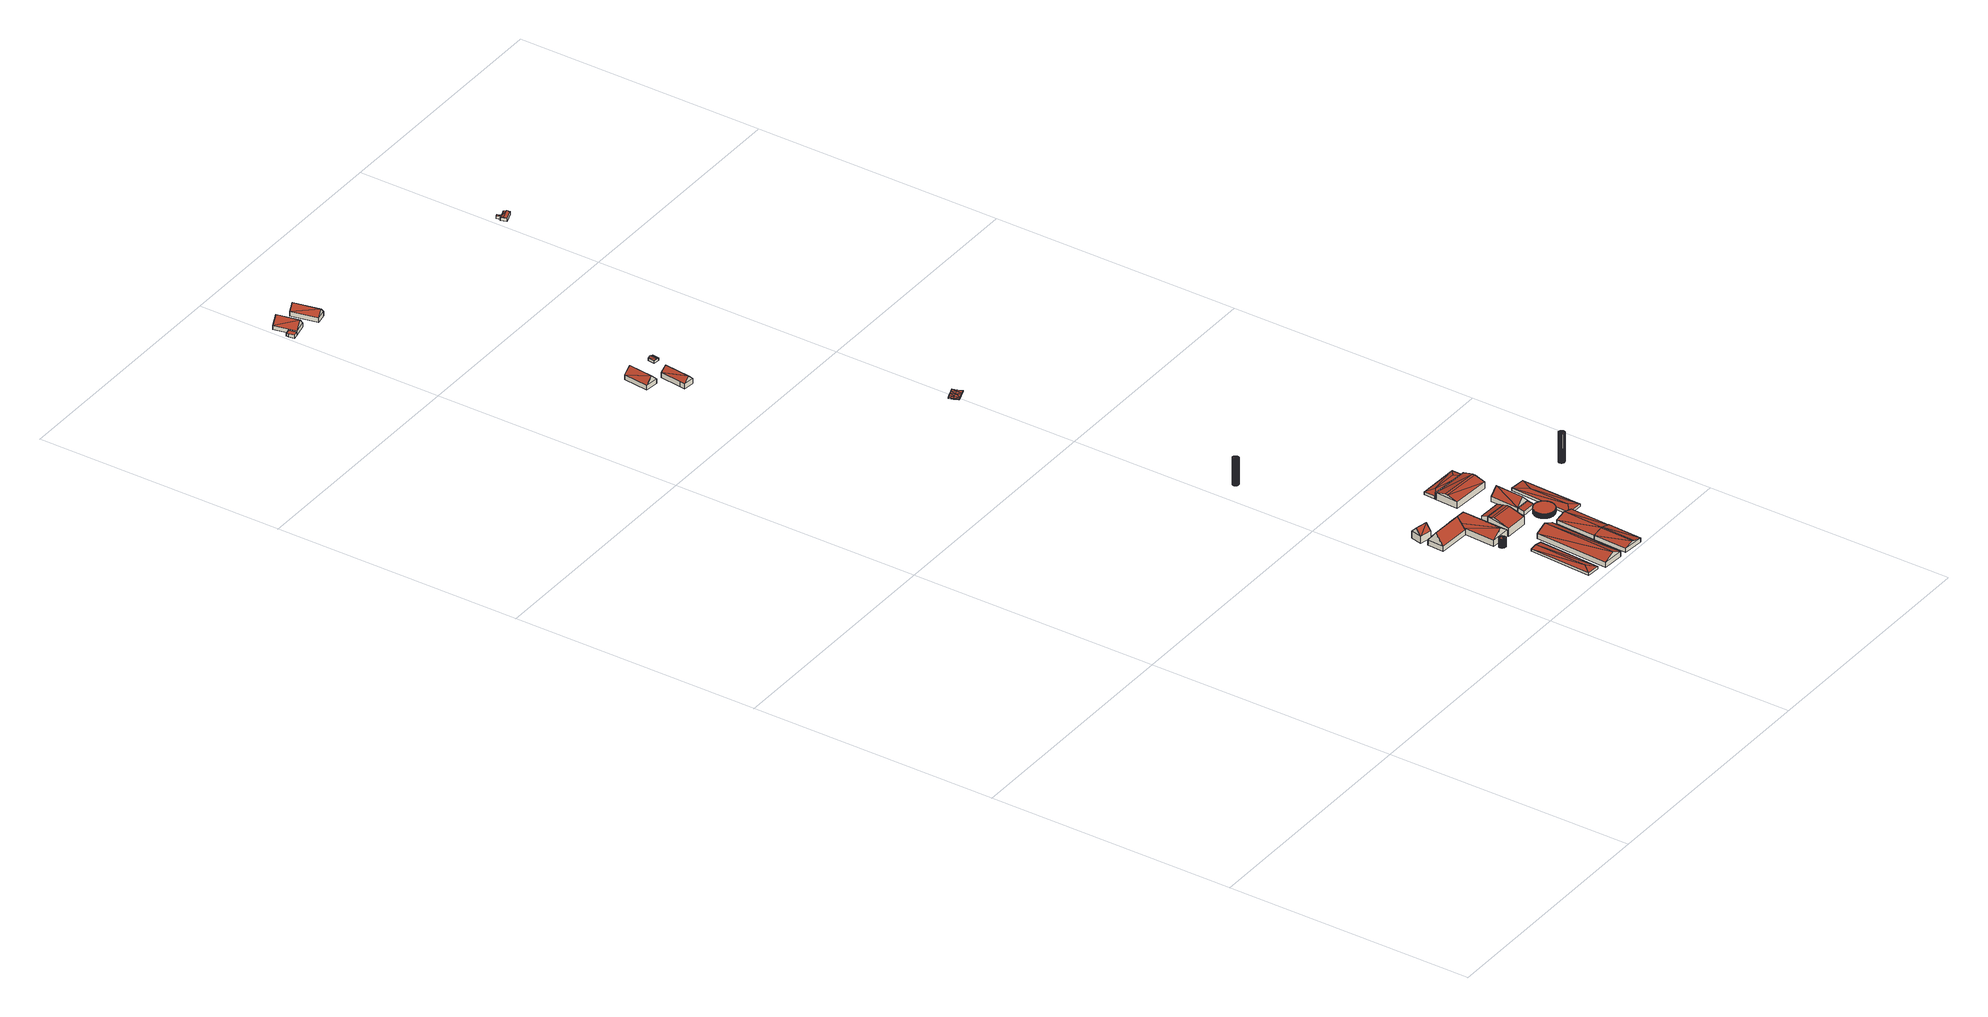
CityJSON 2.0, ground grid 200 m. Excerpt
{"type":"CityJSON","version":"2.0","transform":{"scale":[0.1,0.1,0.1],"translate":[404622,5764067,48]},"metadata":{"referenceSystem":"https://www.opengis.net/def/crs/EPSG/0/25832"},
"CityObjects":{
"building1":{"type":"Building","attributes":{"Gemeindeschluessel":"05515000","Geometrietyp2DReferenz":"3000","function":"31001_2700","roofType":"3100","measuredHeight":11},"geometry":[{"type":"Solid","lod":"2","boundaries":[[[[0,1,2,3]],[[4,5,1,0]],[[6,7,5,4]],[[3,2,7,6]],[[0,8,4]],[[6,9,3]],[[9,8,0]],[[0,3,9]],[[8,9,6]],[[6,4,8]],[[1,5,7,2]]]],"semantics":{"surfaces":[{"type":"WallSurface"},{"type":"RoofSurface"},{"type":"GroundSurface"}],"values":[[0,0,0,0,0,0,1,1,1,1,2]]}}]},
"building2":{"type":"Building","attributes":{"Gemeindeschluessel":"05515000","Geometrietyp2DReferenz":"3000","function":"51003_1201","roofType":"5000","measuredHeight":2.9},"geometry":[{"type":"Solid","lod":"2","boundaries":[[[[10,11,12,13]],[[14,15,11,10]],[[16,17,15,14]],[[13,12,17,16]],[[10,18,14]],[[16,19,13]],[[10,13,19]],[[19,18,10]],[[18,19,16]],[[16,14,18]],[[11,15,17,12]]]],"semantics":{"surfaces":[{"type":"WallSurface"},{"type":"RoofSurface"},{"type":"GroundSurface"}],"values":[[0,0,0,0,1,0,1,1,1,1,2]]}}]},
"building3":{"type":"Building","attributes":{"Gemeindeschluessel":"05515000","Geometrietyp2DReferenz":"3000","function":"31001_1000","roofType":"3100","measuredHeight":12.73},"address":[{"country":"Germany","locality":"Münster","thoroughfareNumber":"116","thoroughfareName":"Sandruper Straße"}],"geometry":[{"type":"Solid","lod":"2","boundaries":[[[[20,21,22,23]],[[24,25,21,20]],[[26,27,25,24]],[[23,22,27,26]],[[20,28,24]],[[26,29,23]],[[23,29,28,20]],[[24,28,29,26]],[[21,25,27,22]]]],"semantics":{"surfaces":[{"type":"WallSurface"},{"type":"RoofSurface"},{"type":"GroundSurface"}],"values":[[0,0,0,0,0,0,1,1,2]]}}]},
"building4":{"type":"Building","attributes":{"Gemeindeschluessel":"05515000","Geometrietyp2DReferenz":"3000","function":"51003_1201","roofType":"5000","measuredHeight":8.04},"geometry":[{"type":"Solid","lod":"2","boundaries":[[[[30,31,32,33]],[[34,35,31,30]],[[36,37,35,34]],[[38,39,37,36]],[[40,41,39,38]],[[42,43,41,40]],[[44,45,43,42]],[[46,47,45,44]],[[48,49,47,46]],[[50,51,49,48]],[[52,53,51,50]],[[54,55,53,52]],[[56,57,55,54]],[[58,59,57,56]],[[60,61,59,58]],[[62,63,61,60]],[[64,65,63,62]],[[66,67,65,64]],[[68,69,67,66]],[[70,71,69,68]],[[72,73,71,70]],[[74,75,73,72]],[[76,77,75,74]],[[78,79,77,76]],[[80,81,79,78]],[[82,83,81,80]],[[84,85,83,82]],[[86,87,85,84]],[[88,89,87,86]],[[90,91,89,88]],[[92,93,91,90]],[[94,95,93,92]],[[96,97,95,94]],[[98,99,97,96]],[[100,101,99,98]],[[102,103,101,100]],[[104,105,103,102]],[[106,107,105,104]],[[108,109,107,106]],[[110,111,109,108]],[[112,113,111,110]],[[114,115,113,112]],[[116,117,115,114]],[[118,119,117,116]],[[120,121,119,118]],[[122,123,121,120]],[[124,125,123,122]],[[126,127,125,124]],[[128,129,127,126]],[[130,131,129,128]],[[132,133,131,130]],[[33,32,133,132]],[[134,74,72]],[[134,72,70]],[[134,70,68]],[[134,68,66]],[[134,66,64]],[[135,134,64]],[[135,64,62]],[[135,62,60]],[[135,60,58]],[[135,58,56]],[[135,56,54]],[[54,136,135]],[[94,92,90]],[[96,94,90]],[[96,90,88]],[[98,96,88]],[[98,88,86]],[[98,86,84]],[[100,98,84]],[[100,84,82]],[[102,100,82]],[[102,82,80]],[[102,80,78]],[[104,102,78]],[[137,104,78]],[[137,78,76]],[[137,76,134]],[[134,135,137]],[[108,106,137]],[[110,108,137]],[[112,110,137]],[[114,112,137]],[[114,137,135]],[[116,114,135]],[[118,116,135]],[[120,118,135]],[[122,120,135]],[[124,122,135]],[[126,124,135]],[[135,138,126]],[[138,135,136]],[[128,138,136]],[[128,136,52]],[[130,128,52]],[[132,130,52]],[[132,52,50]],[[33,132,50]],[[30,33,50]],[[30,50,48]],[[34,30,48]],[[34,48,46]],[[36,34,46]],[[38,36,46]],[[38,46,44]],[[40,38,44]],[[44,42,40]],[[74,134,76]],[[104,137,106]],[[52,136,54]],[[126,138,128]],[[31,35,37,39,41,43,45,47,49,51,53,55,57,59,61,63,65,67,69,71,73,75,77,79,81,83,85,87,89,91,93,95,97,99,101,103,105,107,109,111,113,115,117,119,121,123,125,127,129,131,133,32]]]],"semantics":{"surfaces":[{"type":"WallSurface"},{"type":"RoofSurface"},{"type":"GroundSurface"}],"values":[[0,0,0,0,0,0,0,0,0,0,0,0,0,0,0,0,0,0,0,0,0,0,0,0,0,0,0,0,0,0,0,0,0,0,0,0,0,0,0,0,0,0,0,0,0,0,0,0,0,0,0,0,1,1,1,1,1,1,1,1,1,1,1,1,1,1,1,1,1,1,1,1,1,1,1,1,1,1,1,1,1,1,1,1,1,1,1,1,1,1,1,1,1,1,1,1,1,1,1,1,1,1,1,1,1,1,1,1,0,0,0,0,2]]}}]},
"building5":{"type":"Building","attributes":{"Gemeindeschluessel":"05515000","Geometrietyp2DReferenz":"3000","function":"31001_1000"},"children":["building5-1","building5-2"]},
"building5-1":{"type":"BuildingPart","attributes":{"roofType":"3100","measuredHeight":9.09},"parents":["building5"],"geometry":[{"type":"Solid","lod":"2","boundaries":[[[[139,140,141,142]],[[143,144,140,139]],[[145,146,147,144,143]],[[142,148,139]],[[143,149,145]],[[149,148,142]],[[142,145,149]],[[143,139,148]],[[148,149,143]],[[150,141,140,144,147]],[[150,151,146,145,142,141]],[[147,146,151,150]]]],"semantics":{"surfaces":[{"type":"WallSurface"},{"type":"RoofSurface"},{"type":"GroundSurface"},{"type":"ClosureSurface"}],"values":[[0,0,0,0,0,1,1,1,1,2,0,3]]}}]},
"building5-2":{"type":"BuildingPart","attributes":{"roofType":"1000","measuredHeight":2.58},"parents":["building5"],"geometry":[{"type":"Solid","lod":"2","boundaries":[[[[152,153,147,146]],[[154,155,153,152]],[[156,157,155,154]],[[151,150,157,156]],[[156,154,152,146,151]],[[153,155,157,150,147]],[[150,151,146,147]]]],"semantics":{"surfaces":[{"type":"WallSurface"},{"type":"RoofSurface"},{"type":"GroundSurface"},{"type":"ClosureSurface"}],"values":[[0,0,0,0,1,2,3]]}}]},
"building6":{"type":"Building","attributes":{"Gemeindeschluessel":"05515000","Geometrietyp2DReferenz":"3000","function":"31001_2700","roofType":"5000","measuredHeight":11.47},"geometry":[{"type":"Solid","lod":"2","boundaries":[[[[158,159,160,161]],[[162,163,159,158]],[[164,165,163,162]],[[166,167,165,164]],[[161,160,167,166]],[[158,168,162]],[[169,168,158]],[[169,158,161]],[[161,166,169]],[[164,162,168]],[[168,169,164]],[[164,169,166]],[[159,163,165,167,160]]]],"semantics":{"surfaces":[{"type":"WallSurface"},{"type":"RoofSurface"},{"type":"GroundSurface"}],"values":[[0,0,0,0,0,1,1,1,1,1,1,0,2]]}}]},
"building7":{"type":"Building","attributes":{"Gemeindeschluessel":"05515000","Geometrietyp2DReferenz":"3000","function":"31001_2700","roofType":"3100","measuredHeight":8.34},"geometry":[{"type":"Solid","lod":"2","boundaries":[[[[170,171,172,173]],[[174,175,171,170]],[[176,177,175,174]],[[173,172,177,176]],[[170,178,174]],[[176,179,173]],[[179,178,170]],[[170,173,179]],[[176,174,178]],[[178,179,176]],[[171,175,177,172]]]],"semantics":{"surfaces":[{"type":"WallSurface"},{"type":"RoofSurface"},{"type":"GroundSurface"}],"values":[[0,0,0,0,0,0,1,1,1,1,2]]}}]},
"building8":{"type":"Building","attributes":{"Gemeindeschluessel":"05515000","Geometrietyp2DReferenz":"3000","function":"31001_1000","roofType":"3100","measuredHeight":9.24},"address":[{"country":"Germany","locality":"Münster","thoroughfareNumber":"169","thoroughfareName":"Sandruper Straße"}],"geometry":[{"type":"Solid","lod":"2","boundaries":[[[[180,181,182,183]],[[184,185,181,180]],[[186,187,185,184]],[[188,189,187,186]],[[183,182,189,188]],[[190,191,183]],[[183,188,190]],[[186,184,180,191]],[[191,190,186]],[[190,188,186]],[[191,180,183]],[[181,185,187,189,182]]]],"semantics":{"surfaces":[{"type":"WallSurface"},{"type":"RoofSurface"},{"type":"GroundSurface"}],"values":[[0,0,0,0,0,1,1,1,1,0,0,2]]}}]},
"building9":{"type":"Building","attributes":{"Geometrietyp2DReferenz":"1000","Gemeindeschluessel":"05515000","function":"51002_1251","roofType":"9999","measuredHeight":22.16},"geometry":[{"type":"Solid","lod":"2","boundaries":[[[[192,193,194]],[[193,195,194]],[[196,197,192]],[[197,193,192]],[[198,199,196]],[[199,197,196]],[[200,201,198]],[[201,199,198]],[[202,203,200]],[[203,201,200]],[[204,205,202]],[[205,203,202]],[[206,207,204]],[[207,205,204]],[[208,209,206]],[[209,207,206]],[[210,211,208]],[[211,209,208]],[[212,213,210]],[[213,211,210]],[[214,215,212]],[[215,213,212]],[[216,217,214]],[[217,215,214]],[[218,219,216]],[[219,217,216]],[[220,221,218]],[[221,219,218]],[[222,223,220]],[[223,221,220]],[[224,225,222]],[[225,223,222]],[[226,227,224]],[[227,225,224]],[[228,229,226]],[[229,227,226]],[[230,231,228]],[[231,229,228]],[[194,195,230]],[[195,231,230]],[[195,193,231]],[[193,197,231]],[[197,199,231]],[[199,201,231]],[[201,203,231]],[[203,205,231]],[[205,207,231]],[[207,209,231]],[[209,211,231]],[[211,213,231]],[[213,215,231]],[[215,217,231]],[[217,219,231]],[[219,221,231]],[[221,223,231]],[[223,225,231]],[[225,227,231]],[[227,229,231]],[[192,194,196]],[[194,230,196]],[[230,228,196]],[[228,226,196]],[[226,224,196]],[[224,222,196]],[[222,220,196]],[[220,218,196]],[[218,216,196]],[[216,214,196]],[[214,212,196]],[[212,210,196]],[[210,208,196]],[[208,206,196]],[[206,204,196]],[[204,202,196]],[[202,200,196]],[[200,198,196]]]],"semantics":{"surfaces":[{"type":"WallSurface"},{"type":"GroundSurface"},{"type":"RoofSurface"}],"values":[[0,0,0,0,0,0,0,0,0,0,0,0,0,0,0,0,0,0,0,0,0,0,0,0,0,0,0,0,0,0,0,0,0,0,0,0,0,0,0,0,1,1,1,1,1,1,1,1,1,1,1,1,1,1,1,1,1,1,2,2,2,2,2,2,2,2,2,2,2,2,2,2,2,2,2,2]]}}]},
"building10":{"type":"Building","attributes":{"Gemeindeschluessel":"05515000","Geometrietyp2DReferenz":"3000","function":"31001_2700","roofType":"9999","measuredHeight":9.98},"geometry":[{"type":"Solid","lod":"2","boundaries":[[[[232,233,234,235]],[[236,237,233,232]],[[238,239,237,236]],[[235,234,239,238]],[[235,240,241,232]],[[232,241,242,236]],[[236,242,243,238]],[[238,243,240,235]],[[241,240,243,242]],[[233,237,239,234]]]],"semantics":{"surfaces":[{"type":"WallSurface"},{"type":"RoofSurface"},{"type":"GroundSurface"}],"values":[[0,0,0,0,1,0,1,0,1,2]]}}]},
"building11":{"type":"Building","attributes":{"Gemeindeschluessel":"05515000","Geometrietyp2DReferenz":"3000","function":"31001_2700","roofType":"3100","measuredHeight":8.36},"geometry":[{"type":"Solid","lod":"2","boundaries":[[[[244,245,246,247]],[[248,249,245,244]],[[250,251,249,248]],[[252,253,251,250]],[[247,246,253,252]],[[254,255,244]],[[244,247,252,254]],[[250,248,255]],[[255,254,250]],[[254,252,250]],[[255,248,244]],[[245,249,251,253,246]]]],"semantics":{"surfaces":[{"type":"WallSurface"},{"type":"RoofSurface"},{"type":"GroundSurface"}],"values":[[0,0,0,0,0,1,1,1,1,0,0,2]]}}]},
"building12":{"type":"Building","attributes":{"Gemeindeschluessel":"05515000","Geometrietyp2DReferenz":"3000","function":"31001_1000","roofType":"3100","measuredHeight":8.53},"address":[{"country":"Germany","locality":"Münster","thoroughfareNumber":"203","thoroughfareName":"Sandruper Straße"},{"country":"Germany","locality":"Münster","thoroughfareNumber":"205","thoroughfareName":"Sandruper Straße"}],"geometry":[{"type":"Solid","lod":"2","boundaries":[[[[256,257,258,259]],[[260,261,257,256]],[[262,263,261,260]],[[259,258,263,262]],[[256,264,260]],[[262,265,259]],[[256,259,265]],[[265,264,256]],[[264,265,262]],[[262,260,264]],[[257,261,263,258]]]],"semantics":{"surfaces":[{"type":"WallSurface"},{"type":"RoofSurface"},{"type":"GroundSurface"}],"values":[[0,0,0,0,0,0,1,1,1,1,2]]}}]},
"building13":{"type":"Building","attributes":{"Gemeindeschluessel":"05515000","Geometrietyp2DReferenz":"3000","function":"51009_1610","roofType":"2100","measuredHeight":9.07},"geometry":[{"type":"Solid","lod":"2","boundaries":[[[[266,267,234,235]],[[268,269,267,266]],[[232,233,269,268]],[[235,234,233,232]],[[268,266,235,232]],[[267,269,233,234]]]],"semantics":{"surfaces":[{"type":"WallSurface"},{"type":"RoofSurface"},{"type":"GroundSurface"}],"values":[[0,0,0,0,1,2]]}}]},
"building14":{"type":"Building","attributes":{"Gemeindeschluessel":"05515000","Geometrietyp2DReferenz":"3000","function":"31001_2700","roofType":"9999","measuredHeight":5.43},"geometry":[{"type":"Solid","lod":"2","boundaries":[[[[270,271,272,273]],[[274,275,271,270]],[[276,277,275,274]],[[273,272,277,276]],[[270,273,278]],[[278,279,270]],[[270,279,280,274]],[[280,281,276]],[[276,274,280]],[[276,281,278,273]],[[279,278,281,280]],[[271,275,277,272]]]],"semantics":{"surfaces":[{"type":"WallSurface"},{"type":"RoofSurface"},{"type":"GroundSurface"}],"values":[[0,0,0,0,1,1,0,1,1,0,1,2]]}}]},
"building15":{"type":"Building","attributes":{"Gemeindeschluessel":"05515000","Geometrietyp2DReferenz":"3000","function":"31001_2700","roofType":"3100","measuredHeight":5.3},"geometry":[{"type":"Solid","lod":"2","boundaries":[[[[282,283,284,285]],[[286,287,283,282]],[[288,289,287,286]],[[285,284,289,288]],[[282,290,286]],[[288,291,285]],[[291,290,282]],[[282,285,291]],[[288,286,290]],[[290,291,288]],[[283,287,289,284]]]],"semantics":{"surfaces":[{"type":"WallSurface"},{"type":"RoofSurface"},{"type":"GroundSurface"}],"values":[[0,0,0,0,0,0,1,1,1,1,2]]}}]},
"building16":{"type":"Building","attributes":{"Gemeindeschluessel":"05515000","Geometrietyp2DReferenz":"3000","function":"31001_1310","roofType":"3100","measuredHeight":2.82},"geometry":[{"type":"Solid","lod":"2","boundaries":[[[[292,293,294,295]],[[296,297,293,292]],[[298,299,297,296]],[[295,294,299,298]],[[292,300,296]],[[298,301,295]],[[292,295,301]],[[301,300,292]],[[300,301,298]],[[298,296,300]],[[293,297,299,294]]]],"semantics":{"surfaces":[{"type":"WallSurface"},{"type":"RoofSurface"},{"type":"GroundSurface"}],"values":[[0,0,0,0,0,0,1,1,1,1,2]]}}]},
"building17":{"type":"Building","attributes":{"Gemeindeschluessel":"05515000","Geometrietyp2DReferenz":"3000","function":"51009_1610","roofType":"2100","measuredHeight":3.65},"geometry":[{"type":"Solid","lod":"2","boundaries":[[[[302,303,304,305]],[[306,307,303,302]],[[308,309,307,306]],[[305,304,309,308]],[[306,302,305,308]],[[303,307,309,304]]]],"semantics":{"surfaces":[{"type":"WallSurface"},{"type":"RoofSurface"},{"type":"GroundSurface"}],"values":[[0,0,0,0,1,2]]}}]},
"building18":{"type":"Building","attributes":{"Gemeindeschluessel":"05515000","Geometrietyp2DReferenz":"3000","function":"51003_1201","roofType":"1000","measuredHeight":3.93},"geometry":[{"type":"Solid","lod":"2","boundaries":[[[[310,311,312,313]],[[314,315,311,310]],[[316,317,315,314]],[[318,319,317,316]],[[320,321,319,318]],[[322,323,321,320]],[[324,325,323,322]],[[326,327,325,324]],[[328,329,327,326]],[[330,331,329,328]],[[332,333,331,330]],[[334,335,333,332]],[[336,337,335,334]],[[338,339,337,336]],[[340,341,339,338]],[[342,343,341,340]],[[344,345,343,342]],[[346,347,345,344]],[[348,349,347,346]],[[350,351,349,348]],[[352,353,351,350]],[[354,355,353,352]],[[356,357,355,354]],[[358,359,357,356]],[[360,361,359,358]],[[362,363,361,360]],[[364,365,363,362]],[[366,367,365,364]],[[368,369,367,366]],[[370,371,369,368]],[[372,373,371,370]],[[374,375,373,372]],[[376,377,375,374]],[[378,379,377,376]],[[380,381,379,378]],[[382,383,381,380]],[[384,385,383,382]],[[386,387,385,384]],[[388,389,387,386]],[[390,391,389,388]],[[392,393,391,390]],[[394,395,393,392]],[[396,397,395,394]],[[398,399,397,396]],[[400,401,399,398]],[[402,403,401,400]],[[404,405,403,402]],[[406,407,405,404]],[[408,409,407,406]],[[410,411,409,408]],[[412,413,411,410]],[[414,415,413,412]],[[416,417,415,414]],[[418,419,417,416]],[[420,421,419,418]],[[422,423,421,420]],[[424,425,423,422]],[[426,427,425,424]],[[428,429,427,426]],[[430,431,429,428]],[[432,433,431,430]],[[434,435,433,432]],[[436,437,435,434]],[[438,439,437,436]],[[440,441,439,438]],[[442,443,441,440]],[[444,445,443,442]],[[446,447,445,444]],[[448,449,447,446]],[[450,451,449,448]],[[452,453,451,450]],[[454,455,453,452]],[[456,457,455,454]],[[458,459,457,456]],[[460,461,459,458]],[[462,463,461,460]],[[464,465,463,462]],[[466,467,465,464]],[[468,469,467,466]],[[470,471,469,468]],[[472,473,471,470]],[[474,475,473,472]],[[476,477,475,474]],[[478,479,477,476]],[[480,481,479,478]],[[482,483,481,480]],[[484,485,483,482]],[[486,487,485,484]],[[488,489,487,486]],[[313,312,489,488]],[[486,484,482,480,478,476,474,472,470,468,466,464,462,460,458,456,454,452,450,448,446,444,442,440,438,436,434,432,430,428,426,424,422,420,418,416,414,412,410,408,406,404,402,400,398,396,394,392,390,388,386,384,382,380,378,376,374,372,370,368,366,364,362,360,358,356,354,352,350,348,346,344,342,340,338,336,334,332,330,328,326,324,322,320,318,316,314,310,313,488]],[[311,315,317,319,321,323,325,327,329,331,333,335,337,339,341,343,345,347,349,351,353,355,357,359,361,363,365,367,369,371,373,375,377,379,381,383,385,387,389,391,393,395,397,399,401,403,405,407,409,411,413,415,417,419,421,423,425,427,429,431,433,435,437,439,441,443,445,447,449,451,453,455,457,459,461,463,465,467,469,471,473,475,477,479,481,483,485,487,489,312]]]],"semantics":{"surfaces":[{"type":"WallSurface"},{"type":"RoofSurface"},{"type":"GroundSurface"}],"values":[[0,0,0,0,0,0,0,0,0,0,0,0,0,0,0,0,0,0,0,0,0,0,0,0,0,0,0,0,0,0,0,0,0,0,0,0,0,0,0,0,0,0,0,0,0,0,0,0,0,0,0,0,0,0,0,0,0,0,0,0,0,0,0,0,0,0,0,0,0,0,0,0,0,0,0,0,0,0,0,0,0,0,0,0,0,0,0,0,0,0,1,2]]}}]},
"building19":{"type":"Building","attributes":{"Gemeindeschluessel":"05515000","Geometrietyp2DReferenz":"3000","function":"31001_2700","roofType":"3100","measuredHeight":10.22},"geometry":[{"type":"Solid","lod":"2","boundaries":[[[[490,491,492,493]],[[494,495,491,490]],[[496,497,495,494]],[[493,492,497,496]],[[490,498,494]],[[496,499,493]],[[498,490,493]],[[493,499,498]],[[494,498,499]],[[499,496,494]],[[491,495,497,492]]]],"semantics":{"surfaces":[{"type":"WallSurface"},{"type":"RoofSurface"},{"type":"GroundSurface"}],"values":[[0,0,0,0,0,0,1,1,1,1,2]]}}]},
"building20":{"type":"Building","attributes":{"Gemeindeschluessel":"05515000","Geometrietyp2DReferenz":"3000","function":"31001_2700","roofType":"9999","measuredHeight":7.67},"geometry":[{"type":"Solid","lod":"2","boundaries":[[[[500,501,502,503]],[[504,505,501,500]],[[506,507,505,504]],[[503,502,507,506]],[[508,500,503]],[[503,509,508]],[[500,508,510,504]],[[504,510,511]],[[511,506,504]],[[506,511,509,503]],[[508,509,511,510]],[[501,505,507,502]]]],"semantics":{"surfaces":[{"type":"WallSurface"},{"type":"RoofSurface"},{"type":"GroundSurface"}],"values":[[0,0,0,0,1,1,0,1,1,0,1,2]]}}]},
"building21":{"type":"Building","attributes":{"Gemeindeschluessel":"05515000","Geometrietyp2DReferenz":"3000","function":"51003_1201","roofType":"3200","measuredHeight":3.25},"geometry":[{"type":"Solid","lod":"2","boundaries":[[[[512,513,514,515]],[[516,517,513,512]],[[518,519,517,516]],[[515,514,519,518]],[[512,520,516]],[[518,521,515]],[[515,521,520]],[[520,512,515]],[[520,521,518]],[[518,516,520]],[[513,517,519,514]]]],"semantics":{"surfaces":[{"type":"WallSurface"},{"type":"RoofSurface"},{"type":"GroundSurface"}],"values":[[0,0,0,0,1,1,1,1,1,1,2]]}}]},
"building22":{"type":"Building","attributes":{"Gemeindeschluessel":"05515000","Geometrietyp2DReferenz":"3000","function":"51003_1201","roofType":"3200","measuredHeight":3.21},"geometry":[{"type":"Solid","lod":"2","boundaries":[[[[522,523,524,525]],[[526,527,523,522]],[[528,529,527,526]],[[525,524,529,528]],[[522,530,526]],[[528,531,525]],[[522,525,531]],[[531,530,522]],[[530,531,528]],[[528,526,530]],[[523,527,529,524]]]],"semantics":{"surfaces":[{"type":"WallSurface"},{"type":"RoofSurface"},{"type":"GroundSurface"}],"values":[[0,0,0,0,1,1,1,1,1,1,2]]}}]},
"building23":{"type":"Building","attributes":{"Geometrietyp2DReferenz":"2000","Gemeindeschluessel":"05515000","function":"53001_1800","roofType":"9999","measuredHeight":1},"geometry":[{"type":"Solid","lod":"2","boundaries":[[[[532,533,534]],[[533,535,534]],[[536,537,532]],[[537,533,532]],[[538,539,536]],[[539,537,536]],[[540,541,538]],[[541,539,538]],[[542,543,540]],[[543,541,540]],[[544,545,542]],[[545,543,542]],[[546,547,544]],[[547,545,544]],[[548,549,546]],[[549,547,546]],[[550,551,548]],[[551,549,548]],[[552,553,550]],[[553,551,550]],[[554,555,552]],[[555,553,552]],[[556,557,554]],[[557,555,554]],[[534,535,556]],[[535,557,556]],[[537,558,533]],[[533,558,535]],[[541,559,539]],[[539,559,558]],[[537,539,558]],[[543,560,559]],[[543,559,541]],[[545,547,543]],[[543,547,560]],[[558,555,557]],[[558,557,535]],[[559,553,555]],[[559,555,558]],[[560,551,553]],[[560,553,559]],[[547,549,560]],[[560,549,551]],[[536,532,561]],[[532,534,561]],[[540,538,562]],[[538,561,562]],[[536,561,538]],[[542,562,563]],[[542,540,562]],[[544,542,546]],[[542,563,546]],[[561,556,554]],[[561,534,556]],[[562,554,552]],[[562,561,554]],[[563,552,550]],[[563,562,552]],[[546,563,548]],[[563,550,548]]]],"semantics":{"surfaces":[{"type":"WallSurface"},{"type":"GroundSurface"},{"type":"RoofSurface"}],"values":[[0,0,0,0,0,0,0,0,0,0,0,0,0,0,0,0,0,0,0,0,0,0,0,0,0,0,1,1,1,1,1,1,1,1,1,1,1,1,1,1,1,1,1,2,2,2,2,2,2,2,2,2,2,2,2,2,2,2,2,2]]}}]},
"building24":{"type":"Building","attributes":{"Geometrietyp2DReferenz":"1000","Gemeindeschluessel":"05515000","function":"51002_1251","roofType":"9999","measuredHeight":24.37},"geometry":[{"type":"Solid","lod":"2","boundaries":[[[[564,565,566]],[[565,567,566]],[[568,569,564]],[[569,565,564]],[[570,571,568]],[[571,569,568]],[[572,573,570]],[[573,571,570]],[[574,575,572]],[[575,573,572]],[[576,577,574]],[[577,575,574]],[[578,579,576]],[[579,577,576]],[[580,581,578]],[[581,579,578]],[[582,583,580]],[[583,581,580]],[[584,585,582]],[[585,583,582]],[[586,587,584]],[[587,585,584]],[[588,589,586]],[[589,587,586]],[[590,591,588]],[[591,589,588]],[[592,593,590]],[[593,591,590]],[[594,595,592]],[[595,593,592]],[[596,597,594]],[[597,595,594]],[[598,599,596]],[[599,597,596]],[[600,601,598]],[[601,599,598]],[[602,603,600]],[[603,601,600]],[[566,567,602]],[[567,603,602]],[[567,565,603]],[[565,569,603]],[[569,571,603]],[[571,573,603]],[[573,575,603]],[[575,577,603]],[[577,579,603]],[[579,581,603]],[[581,583,603]],[[583,585,603]],[[585,587,603]],[[587,589,603]],[[589,591,603]],[[591,593,603]],[[593,595,603]],[[595,597,603]],[[597,599,603]],[[599,601,603]],[[592,590,568]],[[598,596,568]],[[596,594,568]],[[594,592,568]],[[590,588,568]],[[588,586,568]],[[586,584,568]],[[584,582,568]],[[582,580,568]],[[580,578,568]],[[578,576,568]],[[576,574,568]],[[574,572,568]],[[572,570,568]],[[564,566,568]],[[566,602,568]],[[602,600,568]],[[600,598,568]]]],"semantics":{"surfaces":[{"type":"WallSurface"},{"type":"GroundSurface"},{"type":"RoofSurface"}],"values":[[0,0,0,0,0,0,0,0,0,0,0,0,0,0,0,0,0,0,0,0,0,0,0,0,0,0,0,0,0,0,0,0,0,0,0,0,0,0,0,0,1,1,1,1,1,1,1,1,1,1,1,1,1,1,1,1,1,1,2,2,2,2,2,2,2,2,2,2,2,2,2,2,2,2,2,2]]}}]},
"building25":{"type":"Building","attributes":{"Gemeindeschluessel":"05515000","Geometrietyp2DReferenz":"3000","function":"31001_3060","roofType":"5000","measuredHeight":2.9},"address":[{"country":"Germany","locality":"Münster","thoroughfareNumber":"190","thoroughfareName":"Sandruper Straße"}],"geometry":[{"type":"Solid","lod":"2","boundaries":[[[[604,605,606,607]],[[608,609,605,604]],[[610,611,609,608]],[[612,613,611,610]],[[614,615,613,612]],[[616,617,615,614]],[[618,619,617,616]],[[607,606,619,618]],[[608,620,621,610]],[[616,614,618]],[[620,604,607]],[[607,618,614]],[[620,607,614]],[[621,620,614]],[[614,612,621]],[[604,620,608]],[[610,621,612]],[[605,609,611,613,615,617,619,606]]]],"semantics":{"surfaces":[{"type":"WallSurface"},{"type":"RoofSurface"},{"type":"GroundSurface"}],"values":[[0,0,0,0,0,0,0,0,1,1,1,1,1,1,1,0,0,2]]}}]}
},
"vertices":[
[2285,1278,74],[2285,1278,14],[2378,1257,14],[2378,1257,74],[2305,1367,74],[2305,1367,14],[2398,1346,74],[2398,1346,14],[2295,1322,124],[2388,1302,124],
[2693,65,50],[2693,65,30],[2721,565,30],[2721,565,50],[2589,71,50],[2589,71,30],[2617,572,50],[2617,572,30],[2645,139,59],[2669,569,59],
[2549,1211,59],[2549,1211,18],[2294,1224,18],[2294,1224,59],[2542,1078,59],[2542,1078,18],[2287,1091,59],[2287,1091,18],[2545,1145,145],[2290,1157,145],
[2544,770,89],[2544,770,21],[2545,769,21],[2545,769,89],[2543,773,89],[2543,773,21],[2542,775,89],[2542,775,21],[2541,778,89],[2541,778,21],[2541,780,89],[2541,780,21],[2541,783,89],[2541,783,21],[2541,787,89],[2541,787,21],[2542,790,89],[2542,790,21],[2543,794,89],[2543,794,21],[2545,797,89],[2545,797,21],[2548,800,89],[2548,800,21],[2551,803,89],[2551,803,21],[2554,805,89],[2554,805,21],[2558,807,89],[2558,807,21],[2562,808,89],[2562,808,21],[2566,809,89],[2566,809,21],[2569,809,89],[2569,809,21],[2573,808,89],[2573,808,21],[2577,808,89],[2577,808,21],[2580,806,89],[2580,806,21],[2582,805,89],[2582,805,21],[2585,803,89],[2585,803,21],[2587,801,89],[2587,801,21],[2588,799,89],[2588,799,21],[2590,797,89],[2590,797,21],[2591,796,89],[2591,796,21],[2592,794,89],[2592,794,21],[2593,792,89],[2593,792,21],[2594,789,89],[2594,789,21],[2594,787,89],[2594,787,21],[2594,784,89],[2594,784,21],[2594,781,89],[2594,781,21],[2594,777,89],[2594,777,21],[2593,774,89],[2593,774,21],[2592,770,89],[2592,770,21],[2590,767,89],[2590,767,21],[2587,764,89],[2587,764,21],[2584,761,89],[2584,761,21],[2581,759,89],[2581,759,21],[2577,757,89],[2577,757,21],[2573,756,89],[2573,756,21],[2569,756,89],[2569,756,21],[2565,756,89],[2565,756,21],[2562,756,89],[2562,756,21],[2558,757,89],[2558,757,21],[2555,759,89],[2555,759,21],[2553,760,89],[2553,760,21],[2550,762,89],[2550,762,21],[2548,764,89],[2548,764,21],[2547,766,89],[2547,766,21],[2545,767,89],[2545,767,21],[2587,801,92],[2568,782,101],[2549,801,92],[2587,763,91],[2549,763,91],
[133,9426,50],[133,9426,17],[25,9404,17],[25,9404,50],[167,9246,50],[167,9246,17],[61,9225,50],[61,9225,43],[61,9225,17],[79,9415,108],[114,9235,108],[48,9286,17],[48,9286,43],
[17,9216,43],[17,9216,17],[10,9259,43],[10,9259,17],[7,9278,43],[7,9278,17],
[2549,1211,73],[2549,1211,21],[2542,1078,21],[2542,1078,73],[2705,1204,73],[2705,1204,21],[2687,821,73],[2687,821,21],[2530,828,73],[2530,828,21],[2623,1146,136],[2608,824,136],
[2769,625,74],[2769,625,31],[2736,28,31],[2736,28,74],[2941,616,74],[2941,616,31],[2908,18,74],[2908,18,31],[2855,621,114],[2822,23,114],
[976,7003,62],[976,7003,21],[870,7016,21],[870,7016,62],[961,6872,62],[961,6872,21],[953,6803,62],[953,6803,21],[847,6815,62],[847,6815,21],[900,6809,114],[923,7009,114],
[2206,2777,230],[2206,2777,8],[2202,2784,230],[2202,2784,8],[2209,2770,230],[2209,2770,8],[2209,2762,230],[2209,2762,8],[2206,2755,230],[2206,2755,8],[2202,2748,230],[2202,2748,8],[2195,2744,230],[2195,2744,8],[2188,2741,230],[2188,2741,8],[2180,2741,230],[2180,2741,8],[2173,2744,230],[2173,2744,8],[2166,2748,230],[2166,2748,8],[2162,2755,230],[2162,2755,8],[2159,2762,230],[2159,2762,8],[2159,2770,230],[2159,2770,8],[2162,2777,230],[2162,2777,8],[2166,2784,230],[2166,2784,8],[2173,2788,230],[2173,2788,8],[2180,2791,230],[2180,2791,8],[2188,2791,230],[2188,2791,8],[2195,2788,230],[2195,2788,8],
[2883,987,114],[2883,987,23],[2700,995,23],[2700,995,114],[2873,804,89],[2873,804,23],[2690,813,89],[2690,813,23],[2698,960,123],[2881,951,123],[2880,931,123],[2697,940,123],
[1038,6820,60],[1038,6820,18],[1017,6654,18],[1017,6654,60],[1127,6809,60],[1127,6809,18],[1102,6598,60],[1102,6598,18],[1011,6608,60],[1011,6608,18],[1056,6603,102],[1082,6814,102],
[359,9202,57],[359,9202,19],[315,9417,19],[315,9417,57],[271,9184,57],[271,9184,19],[228,9399,57],[228,9399,19],[315,9193,104],[272,9408,104],
[2702,1048,100],[2702,1048,23],[2885,1039,100],[2885,1039,23],
[3137,5,64],[3137,5,31],[3153,281,31],[3153,281,64],[2968,14,64],[2968,14,31],[2983,290,64],[2983,290,31],[3077,285,84],[3062,9,84],[3046,10,85],[3061,286,85],
[3001,618,61],[3001,618,30],[2983,290,30],[2983,290,61],[3171,608,61],[3171,608,30],[3153,281,61],[3153,281,30],[3086,613,83],[3068,286,83],
[1195,6949,46],[1195,6949,24],[1201,7004,24],[1201,7004,46],[1150,6954,46],[1150,6954,24],[1157,7009,46],[1157,7009,24],[1173,6951,53],[1179,7007,53],
[3080,862,57],[3080,862,26],[3083,918,26],[3083,918,62],[2964,866,57],[2964,866,26],[2968,923,62],[2968,923,26],
[3152,756,68],[3152,756,29],[3153,762,29],[3153,762,68],[3151,750,68],[3151,750,29],[3149,744,68],[3149,744,29],[3147,738,68],[3147,738,29],[3144,732,68],[3144,732,29],[3140,726,68],[3140,726,29],[3136,721,68],[3136,721,29],[3132,715,68],[3132,715,29],[3127,710,68],[3127,710,29],[3122,706,68],[3122,706,29],[3116,701,68],[3116,701,29],[3109,698,68],[3109,698,29],[3103,695,68],[3103,695,29],[3096,692,68],[3096,692,29],[3089,690,68],[3089,690,29],[3082,689,68],[3082,689,29],[3076,688,68],[3076,688,29],[3069,688,68],[3069,688,29],[3062,689,68],[3062,689,29],[3056,690,68],[3056,690,29],[3050,691,68],[3050,691,29],[3044,693,68],[3044,693,29],[3039,695,68],[3039,695,29],[3034,698,68],[3034,698,29],[3029,700,68],[3029,700,29],[3024,703,68],[3024,703,29],[3020,706,68],[3020,706,29],[3017,709,68],[3017,709,29],[3013,713,68],[3013,713,29],[3010,716,68],[3010,716,29],[3008,719,68],[3008,719,29],[3005,722,68],[3005,722,29],[3003,726,68],[3003,726,29],[3001,729,68],[3001,729,29],[2999,733,68],[2999,733,29],[2997,736,68],[2997,736,29],[2996,740,68],[2996,740,29],[2994,744,68],[2994,744,29],[2993,748,68],[2993,748,29],[2992,753,68],[2992,753,29],[2991,757,68],[2991,757,29],[2990,762,68],[2990,762,29],[2990,768,68],[2990,768,29],[2990,773,68],[2990,773,29],[2991,779,68],[2991,779,29],[2991,784,68],[2991,784,29],[2993,790,68],[2993,790,29],[2994,796,68],[2994,796,29],[2997,802,68],[2997,802,29],[3000,808,68],[3000,808,29],[3003,814,68],[3003,814,29],[3007,820,68],[3007,820,29],[3012,825,68],[3012,825,29],[3017,830,68],[3017,830,29],[3022,835,68],[3022,835,29],[3028,839,68],[3028,839,29],[3034,842,68],[3034,842,29],[3041,845,68],[3041,845,29],[3048,848,68],[3048,848,29],[3054,849,68],[3054,849,29],[3061,851,68],[3061,851,29],[3068,851,68],[3068,851,29],[3075,851,68],[3075,851,29],[3082,851,68],[3082,851,29],[3088,850,68],[3088,850,29],[3094,848,68],[3094,848,29],[3100,846,68],[3100,846,29],[3105,844,68],[3105,844,29],[3110,842,68],[3110,842,29],[3115,839,68],[3115,839,29],[3119,836,68],[3119,836,29],[3123,833,68],[3123,833,29],[3127,830,68],[3127,830,29],[3130,827,68],[3130,827,29],[3133,823,68],[3133,823,29],[3136,820,68],[3136,820,29],[3138,817,68],[3138,817,29],[3140,814,68],[3140,814,29],[3142,811,68],[3142,811,29],[3144,807,68],[3144,807,29],[3146,804,68],[3146,804,29],[3147,800,68],[3147,800,29],[3149,796,68],[3149,796,29],[3150,792,68],[3150,792,29],[3151,788,68],[3151,788,29],[3152,783,68],[3152,783,29],[3153,778,68],[3153,778,29],[3153,773,68],[3153,773,29],[3153,767,68],[3153,767,29],
[2979,1154,65],[2979,1154,24],[2968,923,24],[2968,923,65],[3095,1148,65],[3095,1148,24],[3083,918,65],[3083,918,24],[3037,1151,127],[3025,921,127],
[3106,1473,76],[3106,1473,21],[2792,1492,21],[2792,1492,76],[3095,1286,76],[3095,1286,21],[2781,1305,76],[2781,1305,21],[3101,1391,98],[2787,1410,98],[3100,1369,98],[2786,1388,98],
[2790,1502,44],[2790,1502,21],[3121,1486,21],[3121,1486,44],[2795,1593,44],[2795,1593,21],[3124,1577,44],[3124,1577,21],[2863,1544,54],[3069,1534,54],
[3272,603,46],[3272,603,26],[3295,1102,26],[3295,1102,46],[3143,610,46],[3143,610,26],[3171,1109,46],[3171,1109,26],[3211,661,58],[3227,993,58],
[2087,4991,11],[2087,4991,1],[2073,5029,11],[2073,5029,1],[2060,4981,11],[2060,4981,1],[2059,4981,11],[2059,4981,1],[2037,4973,11],[2037,4973,1],[2006,4962,10],[2006,4962,0],[1985,4955,10],[1985,4955,0],[1971,4992,10],[1971,4992,0],[1958,5030,10],[1958,5030,0],[1980,5038,10],[1980,5038,0],[2010,5049,11],[2010,5049,1],[2032,5057,11],[2032,5057,1],[2059,5066,11],[2059,5066,1],[2051,5021,1],[2024,5011,1],[1993,5000,0],[2051,5021,11],[2024,5011,11],[1993,5000,10],
[3691,1036,268],[3691,1036,24],[3686,1042,268],[3686,1042,24],[3693,1028,268],[3693,1028,24],[3693,1021,268],[3693,1021,24],[3691,1013,268],[3691,1013,24],[3686,1007,268],[3686,1007,24],[3680,1002,268],[3680,1002,24],[3672,1000,268],[3672,1000,24],[3664,1000,268],[3664,1000,24],[3657,1002,268],[3657,1002,24],[3651,1007,268],[3651,1007,24],[3646,1013,268],[3646,1013,24],[3644,1021,268],[3644,1021,24],[3644,1028,268],[3644,1028,24],[3646,1036,268],[3646,1036,24],[3651,1042,268],[3651,1042,24],[3657,1047,268],[3657,1047,24],[3664,1049,268],[3664,1049,24],[3672,1049,268],[3672,1049,24],[3680,1047,268],[3680,1047,24],
[2116,8873,42],[2116,8873,19],[2064,8854,19],[2064,8854,42],[2133,8827,42],[2133,8827,19],[2049,8796,42],[2049,8796,19],[2032,8843,42],[2032,8843,19],[2046,8848,42],[2046,8848,19],[2034,8880,42],[2034,8880,19],[2053,8887,42],[2053,8887,19],[2124,8852,48],[2040,8821,48]
]}
